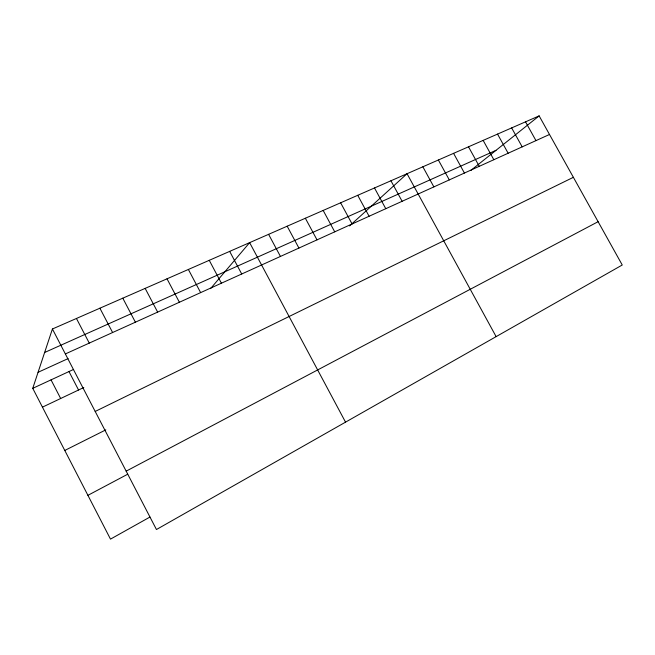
<?xml version="1.0" encoding="UTF-8"?>
<svg xmlns="http://www.w3.org/2000/svg" width="655" height="655" viewBox="0 0 655 655"><rect width="100%" height="100%" fill="white"/><g stroke="black" fill="none" stroke-linecap="round" stroke-linejoin="round"><path stroke-width="0.98" d="M149.938 517.057L110.49 539.122L32.75 388.333L52.416 328.99L539.139 115.878L622.25 265.005L156.455 529.527L52.416 328.99M210.55 288.626L249.637 242.637L345.537 422.147M349.582 225.918L407.05 173.714L496.13 336.629M470.798 170.456L539.139 115.878M87.917 495.327L127.709 474.212M126.169 471.15L598.113 221.693M64.779 450.452L105.807 429.868M95.196 411.446L573.379 177.317M42.444 407.148L83.824 387.506M32.75 388.333L73.63 369.404M38.064 372.302L68.104 358.596M65.361 353.937L549.504 134.48M44.63 352.488L495.999 150.331M525.523 121.838L535.97 140.62M511.653 127.913L522.182 146.867M497.538 134.095L508.141 153.229M483.153 140.391L493.837 159.714M468.505 146.802L479.272 166.321M453.579 153.344L464.42 173.043M438.367 160L449.297 179.904M422.86 166.788L433.872 186.896M390.937 180.772L402.121 201.281M374.496 187.969L385.779 208.691M357.728 195.305L369.101 216.256M340.625 202.796L352.087 223.969M323.169 210.435L334.73 231.837M305.361 218.238L317.012 239.869M287.168 226.204L298.917 248.065M268.599 234.334L280.446 256.441M229.668 251.381L241.711 273.995M209.256 260.322L221.406 283.206M188.37 269.459L200.635 292.621M167.017 278.809L179.388 302.25M145.156 288.38L157.642 312.107M122.796 298.172L135.388 322.194M99.896 308.202L112.603 332.519M76.438 318.469L89.268 343.097M68.988 371.557L78.559 390.012M51.033 379.867L60.669 398.502"/></g></svg>
